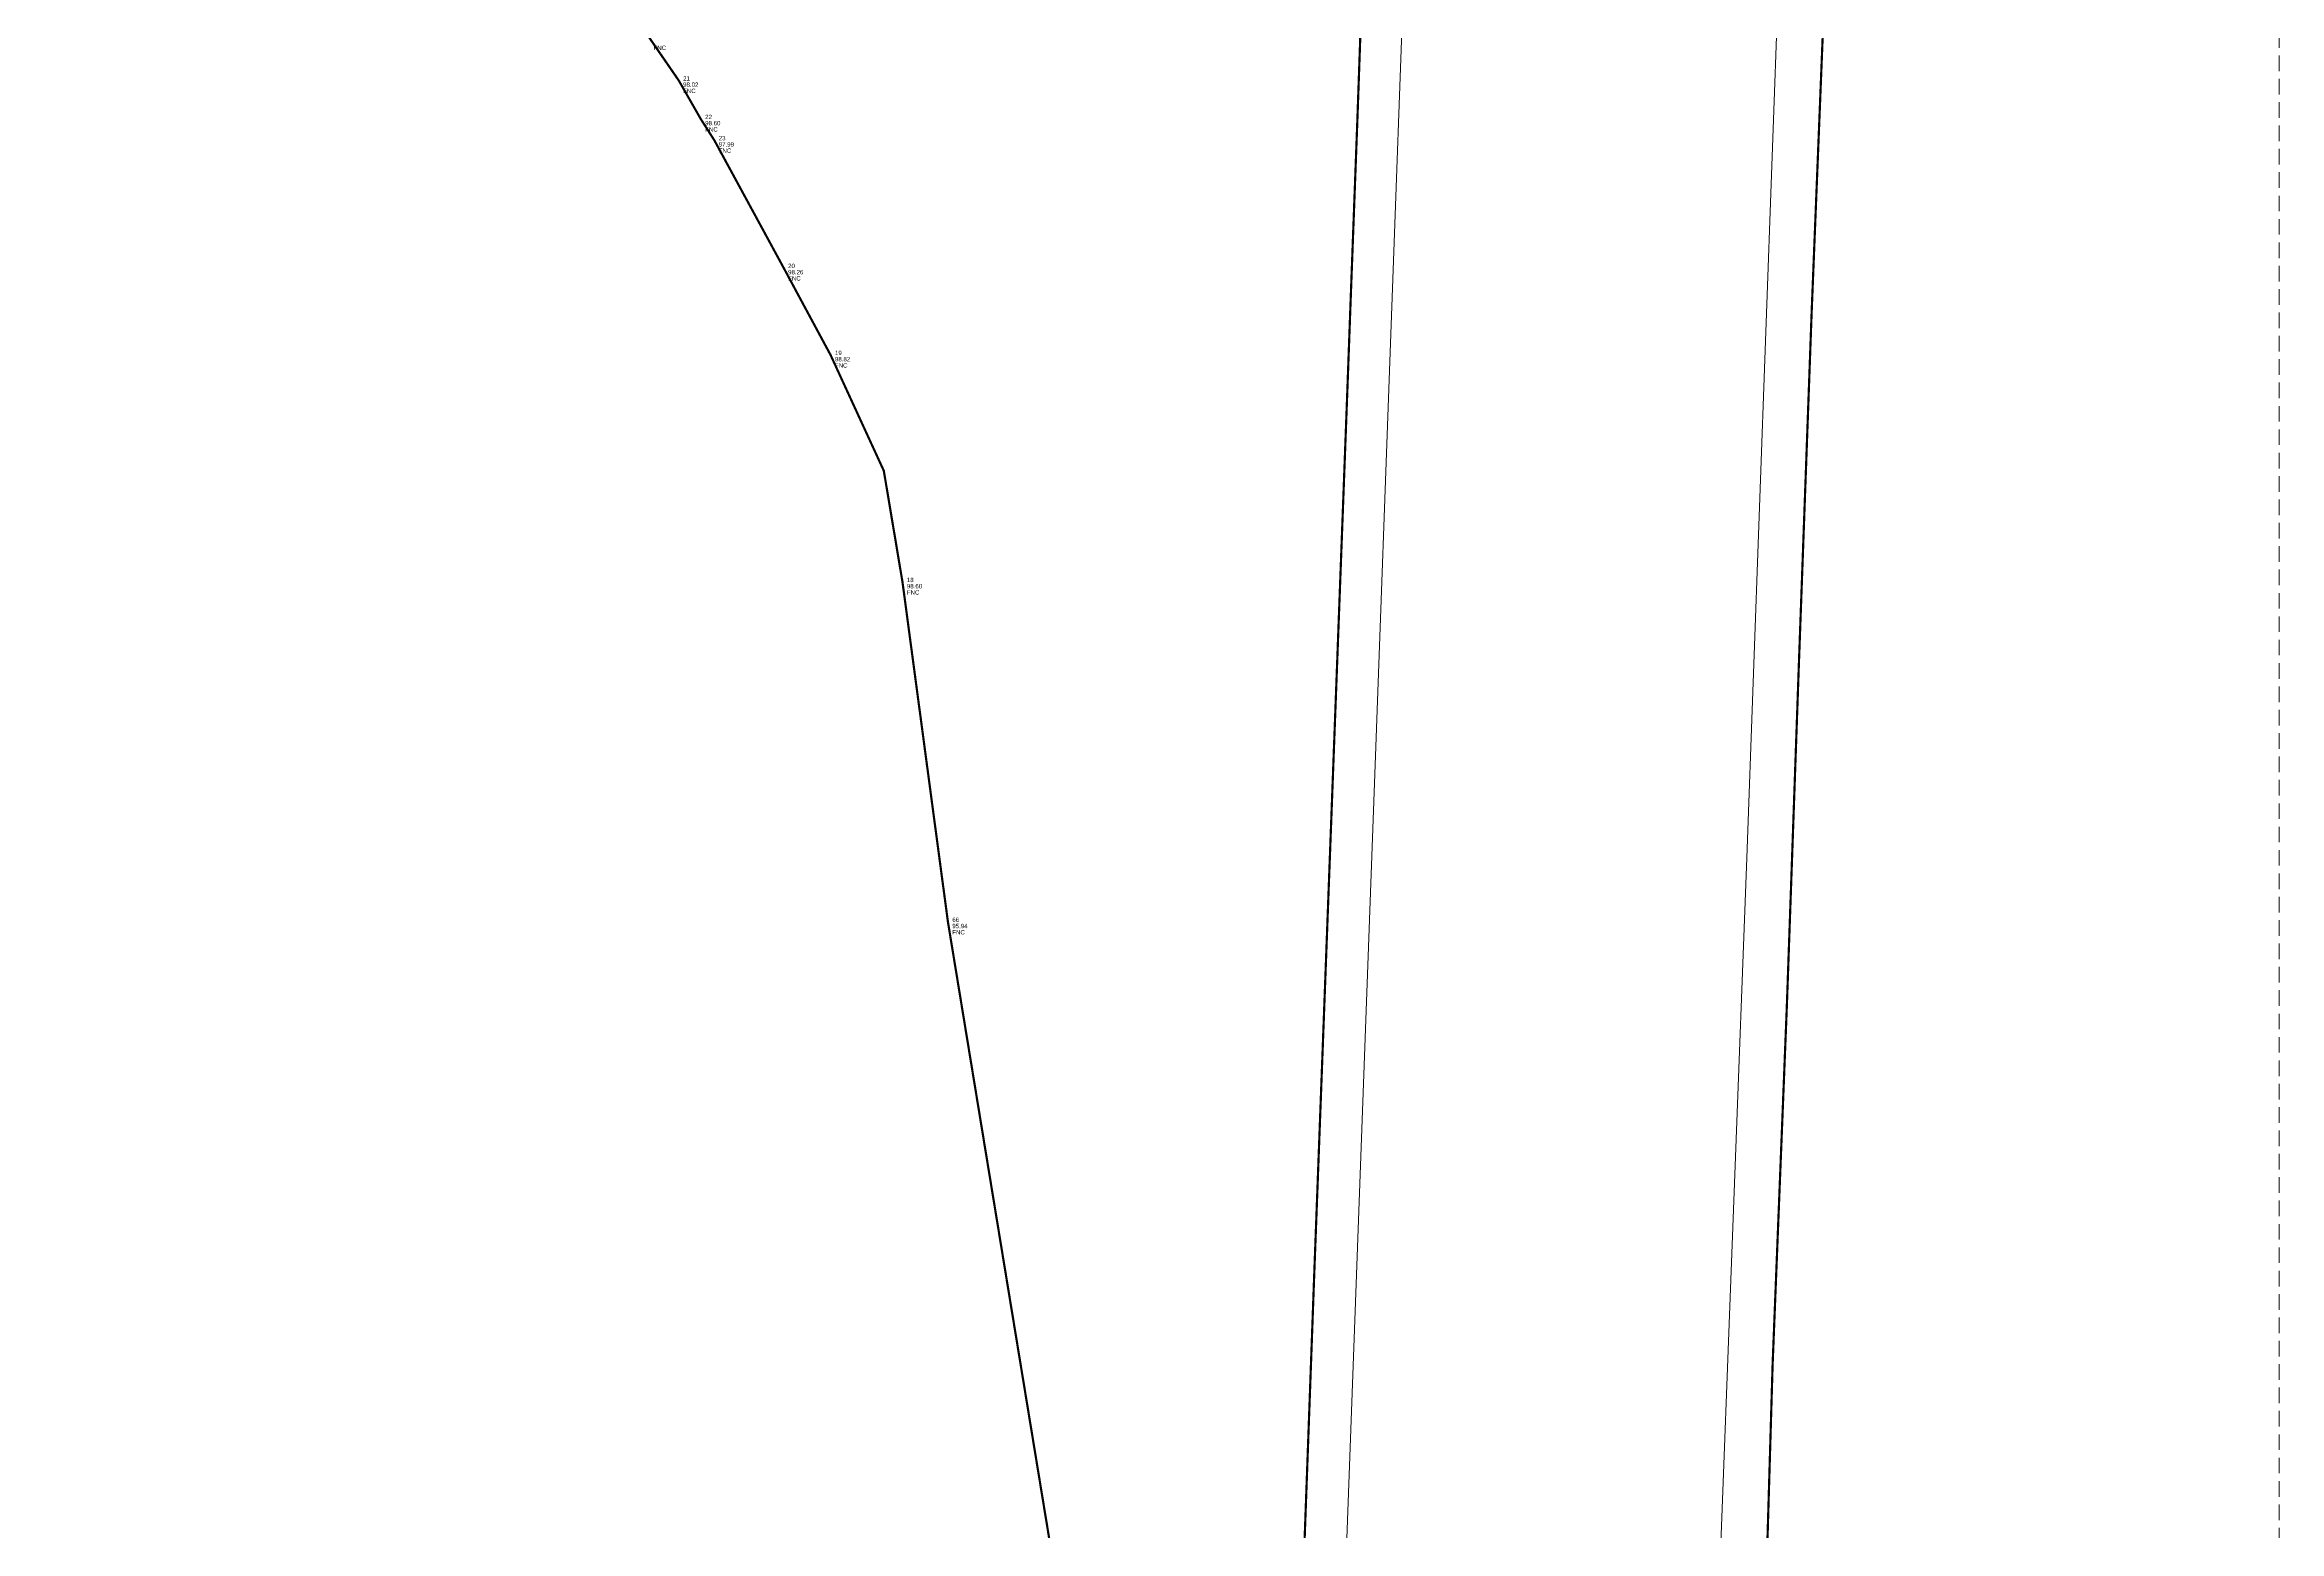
# Model space of a CAD drawing. Header units: millimetres. Extents: x 1332 to 1607, y 864 to 1149.
# Drawn here: x 1498.2 to 1569.9, y 1006.7 to 1054.4 of the extents above; entities that cross this region are included whole.
import ezdxf

# ---------------------------------------------------------------- set-up
doc = ezdxf.new("R2010")
doc.units = ezdxf.units.MM
doc.linetypes.add('1', pattern=[0])
doc.linetypes.add('DASHED', pattern=[0.75, 0.5, -0.25])
for name, color, linetype in [('PATRA', 6, '1'), ('pntdesc', 1, 'Continuous'), ('pntelev', 2, 'Continuous'), ('pntno', 3, 'Continuous'), ('ROAD', 5, 'Continuous')]:
    doc.layers.add(name, color=color, linetype=linetype)
doc.styles.get("Standard").update_dxf_attribs({"font": 'arial.ttf'})

msp = doc.modelspace()

# ---------------------------------------------------------------- linework, layer by layer
at = {"linetype": 'DASHED', "lineweight": 0}
msp.add_lwpolyline([(1569.87369, 863.69851), (1331.81928, 863.69851), (1331.81928, 1149.34711), (1569.87369, 1149.34711)], close=True, dxfattribs=at)
at = {"color": 254}
for p in [(1518.513, 1053.292, 98.019), (1519.22, 1052.055, 98.6), (1519.655, 1051.373, 97.993), (1521.882, 1047.274, 98.258), (1523.385, 1044.482, 98.821), (1525.692, 1037.196, 98.599), (1527.15, 1026.291, 95.943)]:
    msp.add_point(p, dxfattribs=at)
at = {"layer": 'PATRA', "color": 3, "linetype": 'DASHED', "const_width": 0.07}
for points, elevation in [([(1517.563, 1054.673), (1518.513, 1053.292), (1519.22, 1052.055), (1519.655, 1051.373), (1521.882, 1047.274), (1523.385, 1044.482), (1525.092, 1040.77), (1525.692, 1037.196), (1527.15, 1026.291), (1530.844, 1003.798), (1531.685, 998.233), (1536.128, 962.229), (1536.602, 962.025), (1537.308, 970.999), (1538.906, 1015.028), (1539.962, 1043.206), (1540.074, 1046.275), (1540.291, 1052.089), (1541.42951, 1084.54576)], 97.281), ([(1536.602, 962.025), (1537.308, 970.999), (1538.906, 1015.028), (1539.962, 1043.206), (1540.074, 1046.275), (1540.291, 1052.089), (1541.42951, 1084.54576)], 97.281), ([(1556.539, 1082.951), (1556.046, 1077.271), (1555.637, 1066.154), (1555.319, 1057.15), (1554.867, 1045.869), (1554.46, 1034.655), (1554.07, 1023.576), (1553.614, 1012.092), (1553.283, 1000.827), (1552.769, 987.526), (1552.609, 982.082), (1552.049, 970.768), (1551.629, 959.178)], 93.61), ([(1517.563, 1054.673), (1518.513, 1053.292), (1519.22, 1052.055), (1519.655, 1051.373), (1521.882, 1047.274), (1523.385, 1044.482), (1525.092, 1040.77), (1525.692, 1037.196), (1527.15, 1026.291), (1530.844, 1003.798), (1531.685, 998.233), (1536.128, 962.229), (1529.735, 964.351), (1492.185, 977.114)], 90.418)]:
    msp.add_lwpolyline(points, dxfattribs=dict(at, elevation=elevation))
at = {"layer": 'ROAD', "linetype": 'Continuous', "lineweight": 0, "elevation": 93.761, "flags": 128}
msp.add_lwpolyline([(1557.105, 1094.088), (1555.171, 1085.37), (1554.864, 1082.82), (1554.092, 1063.093), (1553.803, 1056.495), (1552.783, 1028.346), (1551.909, 1005.212), (1551.032, 981.768), (1539.087, 982.867), (1540.178, 1012.633), (1540.872, 1031.622), (1541.833, 1058.119), (1542.664, 1078.552), (1543, 1084.38), (1543.411, 1088.154), (1546.538, 1101.57)], dxfattribs=at)

# ---------------------------------------------------------------- texts
at = {"layer": 'pntdesc'}
for p in [(1517.703, 1054.273), (1518.653, 1052.892), (1519.36, 1051.655), (1519.795, 1050.973), (1522.022, 1046.874), (1523.525, 1044.082), (1525.832, 1036.796), (1527.29, 1025.891)]:
    msp.add_text('FNC', height=0.14, dxfattribs=at).set_placement(p)
at = {"layer": 'pntelev'}
for s, p in [('98.02', (1518.653, 1053.092)), ('98.60', (1519.36, 1051.855)), ('97.99', (1519.795, 1051.173)), ('98.26', (1522.022, 1047.074)), ('98.82', (1523.525, 1044.282)), ('98.60', (1525.832, 1036.996)), ('95.94', (1527.29, 1026.091))]:
    msp.add_text(s, height=0.14, dxfattribs=at).set_placement(p)
at = {"layer": 'pntno'}
for s, p in [('21', (1518.653, 1053.292)), ('22', (1519.36, 1052.055)), ('23', (1519.795, 1051.373)), ('20', (1522.022, 1047.274)), ('19', (1523.525, 1044.482)), ('18', (1525.832, 1037.196)), ('66', (1527.29, 1026.291))]:
    msp.add_text(s, height=0.14, dxfattribs=at).set_placement(p)

doc.saveas('drawing.dxf')
